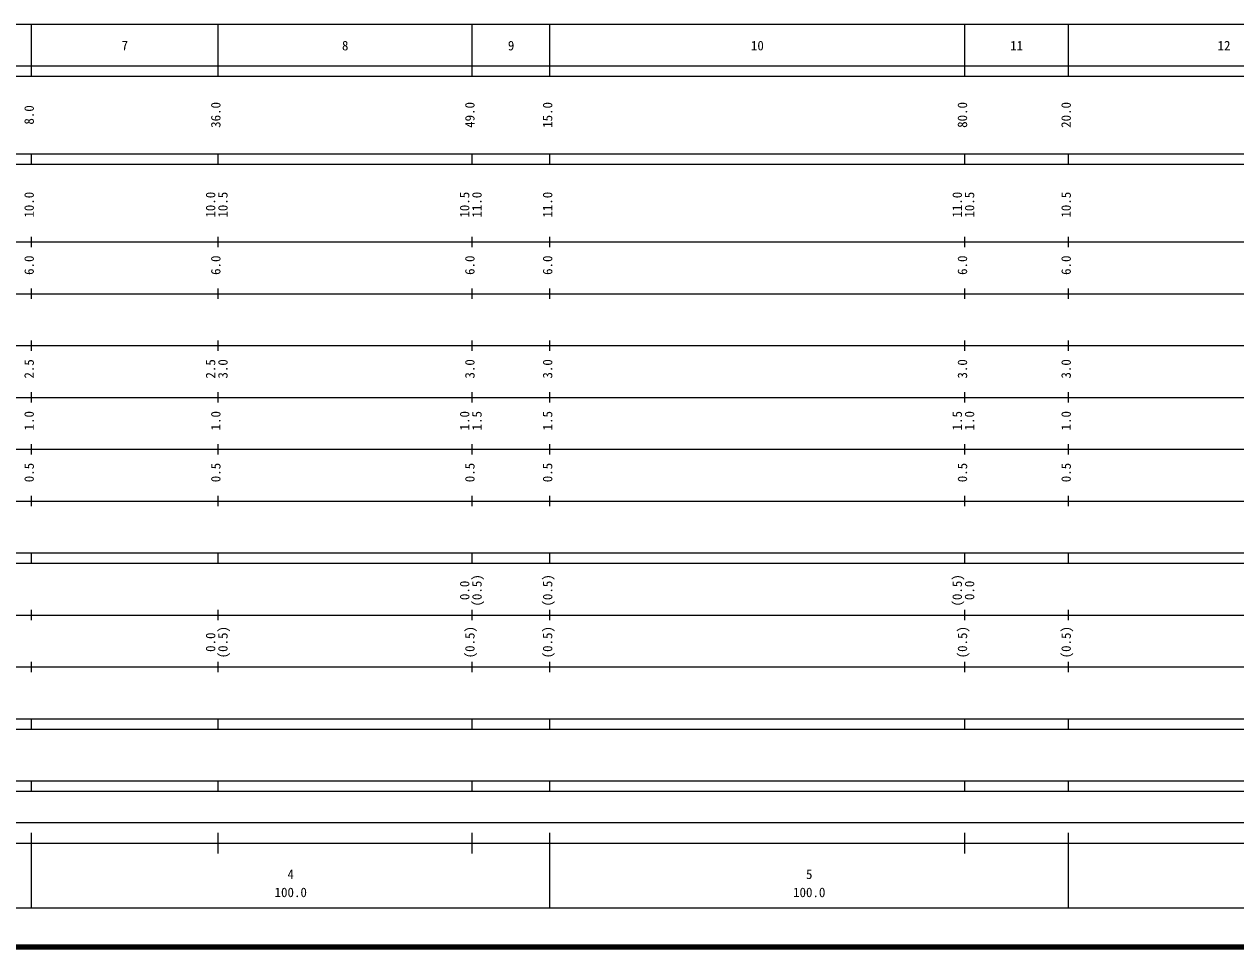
# Model space of a CAD drawing. Units: millimetres on the paper, enlarged 1000 times. Extents: x 40000 to 680000, y 20000 to 380000.
# Drawn here: x 166601 to 400265, y 20000 to 198000 of the extents above; entities that cross this region are included whole.
import ezdxf
from ezdxf.enums import TextEntityAlignment as Align

# ---------------------------------------------------------------- set-up
doc = ezdxf.new("R2010")
doc.units = ezdxf.units.MM
doc.header["$LTSCALE"] = 1000
doc.layers.add('M-TTL', color=2, linetype='Continuous', lineweight=140)
doc.layers.add('M-TTL-BAND', color=7, linetype='Continuous', lineweight=25)
doc.styles.add('ＭＳ ゴシック', font='')
doc.styles.get('ＭＳ ゴシック').set_extended_font_data('MS Gothic')

msp = doc.modelspace()

# ---------------------------------------------------------------- linework, layer by layer
at = {"layer": 'M-TTL'}
msp.add_line((40000, 20000), (680000, 20000), dxfattribs=at)
at = {"layer": 'M-TTL-BAND'}
for p, q in [((68000, 198000), (579000, 198000)), ((168000, 188000), (168000, 198000)), ((204000, 188000), (204000, 198000)), ((253000, 188000), (253000, 198000)), ((268000, 188000), (268000, 198000)), ((348000, 188000), (348000, 198000)), ((368000, 188000), (368000, 198000)), ((40000, 190000), (579000, 190000)), ((40000, 188000), (579000, 188000)), ((40000, 173000), (579000, 173000)), ((168000, 171000), (168000, 173000)), ((204000, 171000), (204000, 173000)), ((253000, 171000), (253000, 173000)), ((268000, 171000), (268000, 173000)), ((348000, 171000), (348000, 173000)), ((368000, 171000), (368000, 173000)), ((40000, 171000), (579000, 171000)), ((168000, 155000), (168000, 157000)), ((204000, 155000), (204000, 157000)), ((253000, 155000), (253000, 157000)), ((268000, 155000), (268000, 157000)), ((348000, 155000), (348000, 157000)), ((368000, 155000), (368000, 157000)), ((40000, 156000), (579000, 156000)), ((46000, 146000), (579000, 146000)), ((168000, 145000), (168000, 147000)), ((204000, 145000), (204000, 147000)), ((253000, 145000), (253000, 147000)), ((268000, 145000), (268000, 147000)), ((348000, 145000), (348000, 147000)), ((368000, 145000), (368000, 147000)), ((52000, 136000), (579000, 136000)), ((168000, 135000), (168000, 137000)), ((204000, 135000), (204000, 137000)), ((253000, 135000), (253000, 137000)), ((268000, 135000), (268000, 137000)), ((348000, 135000), (348000, 137000)), ((368000, 135000), (368000, 137000)), ((168000, 125000), (168000, 127000)), ((204000, 125000), (204000, 127000)), ((253000, 125000), (253000, 127000)), ((268000, 125000), (268000, 127000)), ((348000, 125000), (348000, 127000)), ((368000, 125000), (368000, 127000)), ((46000, 126000), (579000, 126000)), ((168000, 115000), (168000, 117000)), ((204000, 115000), (204000, 117000)), ((253000, 115000), (253000, 117000)), ((268000, 115000), (268000, 117000)), ((348000, 115000), (348000, 117000)), ((368000, 115000), (368000, 117000)), ((52000, 116000), (579000, 116000)), ((46000, 106000), (579000, 106000)), ((168000, 105000), (168000, 107000)), ((204000, 105000), (204000, 107000)), ((253000, 105000), (253000, 107000)), ((268000, 105000), (268000, 107000)), ((348000, 105000), (348000, 107000)), ((368000, 105000), (368000, 107000)), ((40000, 96000), (579000, 96000)), ((168000, 94000), (168000, 96000)), ((204000, 94000), (204000, 96000)), ((253000, 94000), (253000, 96000)), ((268000, 94000), (268000, 96000)), ((348000, 94000), (348000, 96000)), ((368000, 94000), (368000, 96000)), ((40000, 94000), (579000, 94000)), ((168000, 83000), (168000, 85000)), ((204000, 83000), (204000, 85000)), ((253000, 83000), (253000, 85000)), ((268000, 83000), (268000, 85000)), ((348000, 83000), (348000, 85000)), ((368000, 83000), (368000, 85000)), ((49000, 84000), (579000, 84000)), ((168000, 73000), (168000, 75000)), ((204000, 73000), (204000, 75000)), ((253000, 73000), (253000, 75000)), ((268000, 73000), (268000, 75000)), ((348000, 73000), (348000, 75000)), ((368000, 73000), (368000, 75000)), ((40000, 74000), (579000, 74000)), ((40000, 64000), (579000, 64000)), ((168000, 62000), (168000, 64000)), ((204000, 62000), (204000, 64000)), ((253000, 62000), (253000, 64000)), ((268000, 62000), (268000, 64000)), ((348000, 62000), (348000, 64000)), ((368000, 62000), (368000, 64000)), ((40000, 62000), (579000, 62000)), ((40000, 52000), (579000, 52000)), ((168000, 50000), (168000, 52000)), ((204000, 50000), (204000, 52000)), ((253000, 50000), (253000, 52000)), ((268000, 50000), (268000, 52000)), ((348000, 50000), (348000, 52000)), ((368000, 50000), (368000, 52000)), ((40000, 50000), (579000, 50000)), ((71000, 44000), (565000, 44000)), ((40000, 40000), (579000, 40000)), ((168000, 27500), (168000, 42000)), ((204000, 38000), (204000, 42000)), ((253000, 38000), (253000, 42000)), ((268000, 27500), (268000, 42000)), ((348000, 38000), (348000, 42000)), ((368000, 27500), (368000, 42000)), ((68000, 27500), (579000, 27500))]:
    msp.add_line(p, q, dxfattribs=at)

# ---------------------------------------------------------------- texts
at = {"layer": 'M-TTL-BAND', "style": 'ＭＳ ゴシック'}
for s, p in [('7', (186000, 192405)), ('8', (228500, 192405)), ('9', (260500, 192405)), ('10', (308000, 192405)), ('11', (358000, 192405)), ('12', (398000, 192405)), ('4', (218000, 32523)), ('5', (318000, 32523)), ('100.0', (218000, 29033)), ('100.0', (318000, 29033))]:
    msp.add_text(s, height=1833, dxfattribs=at).set_placement(p, align=Align.BOTTOM_CENTER)
for s, p in [('36.0', (205000, 180500)), ('49.0', (254000, 180500)), ('15.0', (269000, 180500)), ('80.0', (349000, 180500)), ('20.0', (369000, 180500)), ('8.0', (169000, 180500)), ('10.0', (169000, 163174)), ('10.0', (204000, 163174)), ('10.5', (206370, 163174)), ('10.5', (253000, 163174)), ('11.0', (255370, 163174)), ('11.0', (269000, 163174)), ('11.0', (348000, 163174)), ('10.5', (350370, 163174)), ('10.5', (369000, 163174)), ('6.0', (169000, 151500)), ('6.0', (205000, 151500)), ('6.0', (254000, 151500)), ('6.0', (269000, 151500)), ('6.0', (349000, 151500)), ('6.0', (369000, 151500)), ('2.5', (169000, 131500)), ('2.5', (204000, 131500)), ('3.0', (206370, 131500)), ('3.0', (254000, 131500)), ('3.0', (269000, 131500)), ('3.0', (349000, 131500)), ('3.0', (369000, 131500)), ('1.0', (169000, 121500)), ('1.0', (205000, 121500)), ('1.0', (253000, 121500)), ('1.5', (255370, 121500)), ('1.5', (269000, 121500)), ('1.5', (348000, 121500)), ('1.0', (350370, 121500)), ('1.0', (369000, 121500)), ('0.5', (169000, 111500)), ('0.5', (205000, 111500)), ('0.5', (254000, 111500)), ('0.5', (269000, 111500)), ('0.5', (349000, 111500)), ('0.5', (369000, 111500)), ('(0.5)', (255370, 88764)), ('(0.5)', (269000, 88764)), ('(0.5)', (348000, 88764)), ('0.0', (253000, 88764)), ('0.0', (350370, 88764)), ('0.0', (204000, 78764)), ('(0.5)', (206370, 78764)), ('(0.5)', (254000, 78764)), ('(0.5)', (269000, 78764)), ('(0.5)', (349000, 78764)), ('(0.5)', (369000, 78764))]:
    msp.add_text(s, height=1833, rotation=90, dxfattribs=at).set_placement(p, align=Align.BOTTOM_CENTER)

doc.saveas('drawing.dxf')
